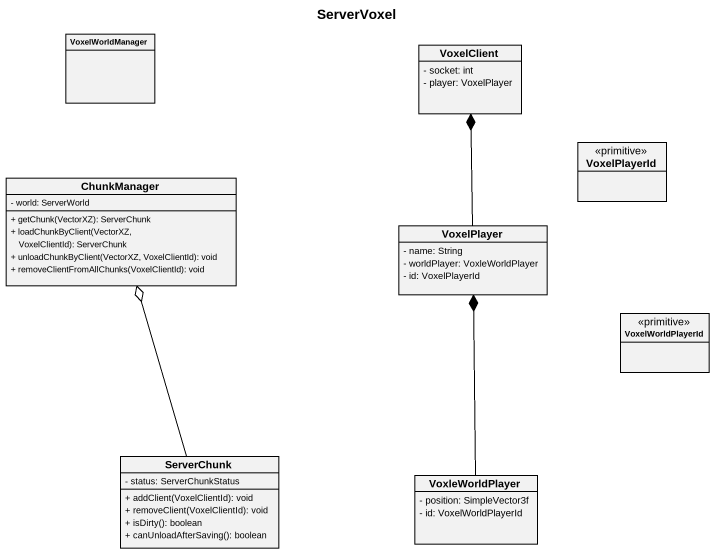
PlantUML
@startuml
title ServerVoxel
hide circle
hide empty members
skinparam classAttributeIconSize 0
class VoxelWorldManager
class VoxelClient {
  - socket: int
  - player: VoxelPlayer
}
class ChunkManager {
  - world: ServerWorld
  + getChunk(VectorXZ): ServerChunk
  + loadChunkByClient(VectorXZ, VoxelClientId): ServerChunk
  + unloadChunkByClient(VectorXZ, VoxelClientId): void
  + removeClientFromAllChunks(VoxelClientId): void
}
class VoxelPlayerId <<primitive>>
class VoxelPlayer {
  - name: String
  - worldPlayer: VoxleWorldPlayer
  - id: VoxelPlayerId
}
class VoxelWorldPlayerId <<primitive>>
class ServerChunk {
  - status: ServerChunkStatus
  + addClient(VoxelClientId): void
  + removeClient(VoxelClientId): void
  + isDirty(): boolean
  + canUnloadAfterSaving(): boolean
}
class VoxleWorldPlayer {
  - position: SimpleVector3f
  - id: VoxelWorldPlayerId
}
VoxelPlayer -up-* VoxelClient
ServerChunk -up-o ChunkManager
VoxleWorldPlayer -up-* VoxelPlayer
@enduml
